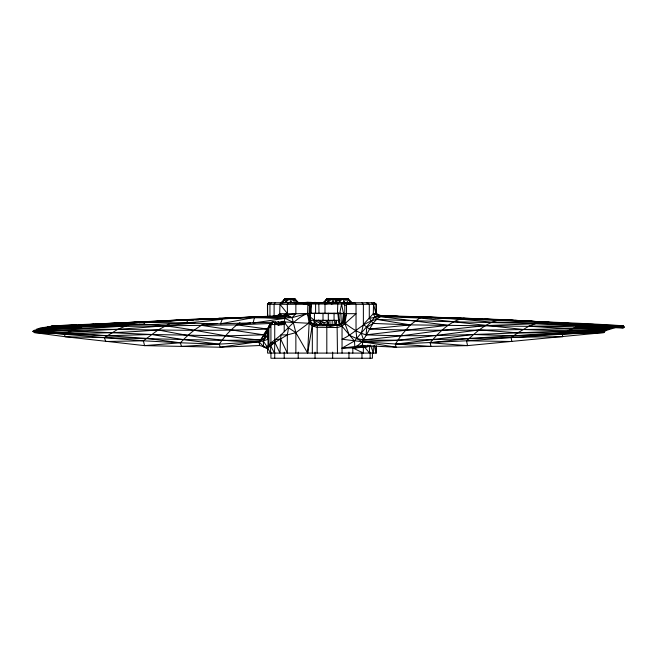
<?xml version="1.0" encoding="UTF-8"?>
<svg xmlns="http://www.w3.org/2000/svg" width="657" height="657" viewBox="0 0 657 657"><rect width="100%" height="100%" fill="white"/><g stroke="black" fill="none" stroke-linecap="round" stroke-linejoin="round"><path stroke-width="0.99" d="M332.163 324.615L332.196 320.657M343.554 314.728L343.57 312.757M267.588 330.446L268.023 339.234L263.243 340.983L220.21 347.225L144.556 345.623L65.306 336.745L34.345 332.573L32.85 331.325L39.65 328.303L54.096 325.773L282.814 315.639L292.069 317.627L307.542 313.463L356.028 313.701L342.042 326.192L337.476 327.514L317.134 327.317L312.33 325.995L309.143 323.285L283.996 321.922L220.506 323.794L145.181 322.209L56.288 328.065C111.559 323.786 167.28 326.726 222.255 319.245C245.48 316.206 268.844 318.891 292.069 317.627L295.864 313.75L307.542 313.463L310.244 322.004C318.867 329.576 331.859 322.71 342.042 326.192L354.476 340.983L354.837 346.814L355.667 347.947L366.984 346.921L369.333 345.352L369.571 353.088L364.011 346.502M363.387 346.682L363.329 353.088L352.817 347.906L342.042 348.144L354.476 340.983L374.892 317.117L379.401 315.319L382.875 315.639C462.98 320.271 543.282 320.517 623.378 325.773L624.15 326.997L622.417 328.065L612.414 327.531M615.806 327.457L606.559 330.348L604.678 331.325L604.021 332.573L467.554 345.623L431.066 346.411L362.336 341.739L342.042 339.234C354.534 333.822 363.001 321.864 376.904 319.409C459.029 322.62 541.228 323.006 623.378 325.773L615.806 327.457L410.329 324.878L376.904 319.409L374.892 317.117L373.324 313.701L373.529 304.306L371.443 302.762M278.092 316.263L279.693 313.701L279.972 304.306L280.974 302.762M560.988 322.899L502.112 319.598L463.44 318.16C449.618 321.355 438.991 332.294 430.097 342.79L431.066 346.411L396.163 347.225L362.336 341.739L356.784 338.527L349.327 335.366L344.941 323.556L346.526 313.463L346.526 304.306L345.837 302.762L344.104 304.019L309.529 304.019L307.977 302.762L307.542 313.463C293.81 318.801 286.518 331.621 274.856 339.809L274.503 353.088L270.668 345.771L274.905 342.396L287.323 334.898L295.864 332.656L310.244 322.004L309.529 304.019L310.022 302.762L311.196 304.019L311.196 313.52M272.77 316.313L287.487 315.319L292.069 317.627L295.864 332.656L307.624 353.088L309.143 323.285L307.542 313.463M267.916 328.229L267.547 335.366L263.243 340.983L263.646 346.814L265.954 347.947L267.588 347.906L270.668 345.771L270.553 353.088L267.588 347.906L259.63 345.525L220.21 347.225L219.266 344.178C224.768 335.916 231.781 328.319 239.977 322.661M309.143 323.285L317.249 325.338L317.134 353.088M334.199 324.615L334.446 320.657M338.651 298.771L340.728 298.754L338.651 298.771L337.509 300.233M285.302 298.771L287.38 298.754L285.302 298.771L284.161 300.233M327.334 298.771L329.403 298.754L327.334 298.771L326.184 300.233M335.628 324.615L336.014 320.657M282.477 321.322L282.264 323.285L278.946 325.001M336.483 320.657L336.055 324.615L327.769 324.615L327.334 320.657M342.773 302.762L341.574 304.019L343.463 313.463L342.453 322.004L341.558 324.016L342.042 326.192L342.042 353.088M311.196 304.019L309.825 313.463L310.917 322.004L312.551 324.016L307.624 353.088M337.813 302.762L331.415 302.737L331.218 304.019L337.813 302.762L337.443 313.52M287.323 334.898L280.999 334.898L280.588 338.913L287.323 353.088L287.323 334.898L288.554 327.835L283.996 321.922L285.023 318.308L284.612 316.009L238.499 317.635M339.718 313.52L341.574 304.019M316.633 325.067L313.085 324.016L310.244 322.004L309.094 313.463L309.529 304.019M278.297 324.985L275.143 323.425L275.653 321.758M346.526 313.463L343.718 322.004L341.558 324.016L326.808 327.317L326.808 353.088M313.512 323.26L318.045 324.878L320.255 323.425L321.01 321.363L318.473 320.09M204.573 323.531C195.507 328.434 187.442 335.308 180.388 342.79L181.472 346.411L259.072 341.739L264.04 338.527L265.51 333.469L269.945 324.492L263.243 340.983L267.489 347.348M269.206 326.307L269.945 324.492M287.38 298.754L285.623 298.771L280.909 303.132L285.82 302.401L287.61 298.771L290.197 298.771L290.369 302.811L298.853 303.066L294.985 298.771L292.381 298.754L294.459 298.771L297.9 303.025L292.71 298.771L284.777 298.771L280.909 303.132L281.869 303.164M340.728 298.754L338.971 298.771L334.257 303.132L339.168 302.401L340.95 298.771L343.545 298.771L343.718 302.811L352.201 303.066L348.333 298.771L338.125 298.771L334.257 303.132L335.21 303.164M367.904 345.114L366.984 346.921L363.395 345.771L354.739 347.52M186.235 323.425L188.107 319.795L222.255 319.245L220.506 323.794L254.505 317.38L253.076 323.047L285.023 318.308L292.997 322.291M272.294 322.201L265.51 333.469L259.072 341.739L259.63 345.525M268.902 346.953L268.902 327.514L270.134 325.338L272.244 324.016L271.982 322.004M342.042 348.144L362.721 345.525L396.163 347.225L395.317 344.178L466.511 340.794L511.162 337.624L517.782 332.844L528.885 326.2L580.788 325.634L621.588 326.217L463.44 318.16L382.875 315.639C367.715 321.257 368.462 342.806 352.817 347.906L352.817 353.088M285.82 302.401C287.709 299.107 296.578 295.453 290.369 302.811L285.82 302.401L285.623 298.771L282.354 303.082M268.836 327.219L267.342 329.034C190.382 332.327 113.365 327.983 36.39 329.305L151.537 334.487L183.229 339.62L219.266 344.178L180.388 342.79L146.437 338.38L66.3 332.918L32.85 331.325L64.222 334.232L65.306 336.745L221.639 340.4L260.607 339.965L272.458 322.053M273.066 322.086L267.342 329.034L263.531 334.832L225.638 335.891L151.537 334.487L107.05 335.768L34.345 332.573M283.808 300.233L284.777 298.771L294.459 298.771M325.831 300.233L326.808 298.771L336.491 298.771L337.632 300.192M337.156 300.233L338.125 298.771L347.808 298.771L351.249 303.025C347.257 298.13 342.979 296.783 339.168 302.401L338.971 298.771L335.702 303.082M275.184 302.762L274.109 304.306L274.109 316.313M279.948 324.895L283.389 324.016L281.097 324.016L282.65 322.004L284.851 322.004L283.389 324.016L281.582 324.895M324.928 302.368L327.646 298.771L332.228 298.771L332.401 302.811L334.733 298.771L336.959 300.594M281.541 321.388L279.652 323.794L275.143 323.425L273.567 322.209L278.289 324.887M596.893 324.887C584.574 322.258 572.477 327.736 562.326 334.232L562.753 336.745C496.339 336.762 429.974 341.172 363.559 339.965L361.317 333.469L363.378 324.492L373.324 313.701L375.935 313.463L379.401 315.319L382.423 315.738M271.185 342.749L265.954 347.947L270.668 345.771L267.506 346.921L274.905 342.396L279.972 353.088L280.588 338.913L274.856 339.809L271.185 342.749L274.905 342.396M323.581 302.401L326.808 298.771L337.008 298.771L338.306 300.2M271.119 323.236L272.285 321.987M288.784 302.762L287.323 304.306L287.487 315.319L284.612 316.009L186.563 319.614M271.44 302.762L269.945 304.306L269.945 316.419M323.605 302.507L327.646 298.771L327.843 302.401L329.666 302.565M343.463 313.463L343.718 322.004C350.082 327.506 357.794 332.631 366.105 334.832C446.284 338.141 526.397 330.931 606.559 330.348L469.123 338.38L430.097 342.79L467.554 345.623L466.511 340.794C476.777 331.744 487.929 320.994 502.112 319.598L537.763 321.577M276.203 316.584L279.693 313.701L295.864 313.75L295.864 304.306L297.342 302.762L307.542 304.306L309.094 305.571M83.39 326.094L74.57 328.993L64.222 334.232L104.389 337.624L105.695 341.492L143.398 340.794L158.14 329.945L170.147 323.482M337.476 353.088L337.098 325.338L340.416 324.016L342.453 322.004L343.718 322.004L344.785 313.463L344.785 305.571L346.526 304.306L354.706 302.762L356.028 304.306L356.028 330.586L356.784 338.527L363.559 339.965L400.811 335.891L442.005 330.307L485.63 325.593L534.683 323.778L618.968 326.858L576.255 327.022L612.439 328.303C531.447 328.935 450.39 331.892 369.415 329.034L363.378 324.492L363.378 304.306L361.941 302.762M587.81 324.18L539.799 322.07L492.027 322.209L459.333 319.006L423.346 316.888L419.872 318.004L410.329 324.878L373.143 323.425L366.77 327.219L366.105 334.832L448 325.297L380.263 316.559L373.324 313.701M281.097 324.016L284.851 322.004M268.729 325.905L270.134 325.338M513.248 320.263L502.695 319.951M130.012 324.123L117.537 329.469L104.389 337.624L143.398 340.794L180.388 342.79L144.556 345.623L143.398 340.794M539.799 322.07L528.885 326.2L571.664 328.993L609.244 329.305L567.525 331.062L523.038 329.469L419.872 318.004L380.263 316.559L369.291 318.317L369.291 304.306L367.263 302.762M280.728 316.263L287.323 313.463L279.972 304.306M336.203 325.338L340.416 324.016L344.941 323.556M280.564 316.329L282.067 315.869M280.054 316.387L282.814 315.639M363.395 345.771L355.667 347.947L352.817 347.906M87.997 324.977L93.549 324.18L184.543 319.704M325.001 313.52L325.001 304.019L333.666 302.762M295.864 313.75L282.551 315.664L279.693 313.701M250.752 322.916L236.651 324.878L67.72 327.161M317.249 325.338L312.33 325.995L312.33 353.088M217.253 323.614L201.116 325.297L263.531 334.832L265.51 333.469L267.629 330.586L267.547 335.366L264.04 338.527L260.607 339.965C219.734 337.353 180.158 324.558 139.103 324.205M369.415 329.034L410.329 324.878L400.811 335.891L395.317 344.178L473.525 334.487L513.675 335.768L604.021 332.573M282.535 323.515L279.652 323.794L278.026 321.519M283.224 323.195L285.146 323.014M194.874 322.948C141.427 327.974 87.775 332.705 34.033 330.348C75.284 334.914 116.856 333.05 158.14 329.945C191.45 336.425 225.006 342.281 259.072 341.739L263.646 346.814L268.023 348.144M298.212 302.639L334.947 302.68M76.598 325.001L54.096 325.773L56.839 327.679L141.715 321.725L144.548 322.037L179.336 320.378M114.359 324.098L96.251 325.338L94.978 326.242L56.839 327.679M117.381 323.893L124.428 323.408M129.454 323.063L184.535 319.598L254.505 317.38L251.664 316.888M262.726 316.986L265.74 316.789M226.337 318.325L232.422 317.98M268.902 327.514L270.659 327.416M312.56 302.548L315.524 302.384M310.318 302.384L300.413 302.762L335.678 302.384M317.503 302.524L322.998 302.524M91.939 324.435L81.723 324.895M96.037 324.221L106.278 323.679M108.331 323.572L118.572 323.039M120.625 322.924L144.195 322.094M179.451 320.411L56.075 326.997L93.549 324.18L96.251 325.338L143.62 324.279L145.181 322.209L188.107 319.795L181.472 320.304M300.413 302.762L308.182 302.384M181.381 320.279L254.029 317.068L285.023 318.308M60.288 325.823L51.106 326.217L60.116 326.061M66.414 325.552L76.623 325.116M271.628 323.425L236.651 324.878L267.342 329.034M298.04 302.729L307.673 302.384M79.661 324.895L91.898 324.501M56.609 326.554L47.427 326.858L56.551 326.899M64.772 327.498L39.65 328.303L74.57 328.993L124.239 326.2L95.175 325.773M67.794 327.4L79.85 327.022L67.696 326.956M329.403 298.754L326.808 298.771M308.872 302.384L297.703 302.705L311.64 302.384M544.242 322.267L546.271 322.209L543.676 321.725M294.147 298.771L287.06 298.771M336.17 298.771L329.083 298.771M347.487 298.771L340.4 298.771M184.592 319.795L179.492 319.926L193.651 319.86M190.711 319.63L199.9 319.384M195.696 319.819L198.759 319.754M209.994 319.507L222.255 319.245L221.705 318.464L218.912 318.16M43.469 327.457L56.609 327.301M336.491 298.771L329.584 298.754L327.843 302.401L332.081 298.754L337.008 298.771L334.413 298.754L335.982 301.317M347.808 298.771L345.73 298.754L348.333 298.771L338.125 298.771M382.875 315.639L377.726 315.664L375.935 313.463L373.529 304.306M323.137 302.384L331.415 302.737M284.777 298.771L294.985 298.771L292.381 298.754M307.542 304.306L267.448 304.306L267.506 316.493M346.526 304.306L376.445 304.306L376.445 313.75L379.401 315.319M309.431 313.208L337.879 313.208M310.153 320.312L339.784 320.312M284.382 324.55L270.922 324.55L270.922 343.948M313.627 324.55L339.792 324.55L338.683 312.757M339.768 324.615L339.086 324.615L337.788 312.757M484.776 319.507L493.99 319.63M502.17 319.745L505.241 319.795M466.511 340.794L511.819 341.492L511.162 337.624L604.678 331.325L564.297 332.918L517.782 332.844L479.232 329.945L397.362 340.4L362.336 341.739L362.721 345.525M398.774 316.337L384.435 316.009L397.756 316.354M405.944 316.493L424.726 317.011M405.952 316.567L422.336 316.994M435.846 317.651L426.836 317.413L431.912 317.66M446.85 317.947L460.869 318.333M481.983 318.965L467.883 318.53L479.158 318.99M484.997 319.064L509.783 320.263M442.604 317.66L426.426 317.109L465.057 318.366M446.653 317.799L461.822 318.325M485.293 319.228L495.518 319.63M502.671 319.91L510.744 320.288M615.724 327.35L623.822 327.679L615.74 327.005M515.761 320.542L523.801 320.936M527.826 321.133L536.868 321.585M540.883 321.782L548.948 322.226M515.86 320.583L522.956 320.969M528.023 321.24L535.118 321.618M541.204 321.938L546.271 322.209L541.269 321.914M540.818 321.749L548.965 322.267M515.244 320.378L525.255 320.969M528.261 321.15L536.26 321.618M619.05 326.677L624.15 326.997L618.097 326.529M553.005 322.488L560.101 322.94M565.168 323.269L570.235 323.589M576.32 323.983L580.377 324.246M565.061 323.17L571.171 323.589M576.263 323.934L580.336 324.205M614.788 327.055L623.822 327.679M331.769 302.384L335.242 302.639M553.342 322.718L556.372 322.94M329.527 302.384L331.563 302.532M553.038 322.571L557.111 322.883M564.24 323.416L566.277 323.572M602.954 325.355L604.974 325.511M339.168 302.401L343.718 302.811L346.058 298.771L348.144 303.008M316.099 320.271L327.81 323.351M366.376 302.762L368.125 303.263M278.371 324.936L273.567 322.209M313.972 320.296L323.917 324.944M313.29 324.008L315.032 324.87M276.301 322.965L279.775 324.829L279.701 323.277M376.445 313.75L375.935 313.463L375.935 304.306L374.005 302.762M324.985 320.378L327.498 321.914M288.554 327.835L295.864 332.656L295.864 353.088M321.01 321.363L326.053 324.878M320.255 323.425L322.661 325.108M274.569 322.037L278.322 324.788M309.932 316.764L314.44 320.312L314.44 313.208M376.445 304.306L374.515 302.762L269 302.762L267.448 304.306L269.156 302.762L267.629 304.306L267.629 316.682L267.448 313.463L267.793 315.36M350.181 301.226L352.201 303.066M313.644 320.772L318.045 324.878M314.317 302.762L315.606 304.019L315.606 313.52M373.143 323.425L369.291 318.317M273.755 321.971L275.143 323.425M292.71 298.771L294.796 303.008M344.104 304.019L344.785 305.571M370.351 345.073L373.529 353.088L373.168 346.001M374.268 345.525L375.935 353.088L375.935 346.017M318.768 302.762L319.006 313.52M339.127 320.657L339.316 322.636M327.999 322.636L328.196 324.615M328.089 320.657L328.451 324.615M324.903 302.762L325.001 304.019M326.701 325.338L326.808 327.317M340.802 312.757L341.336 323.622M329.863 320.657L330.06 324.615M376.445 345.935L376.445 353.088L267.588 353.088L267.588 347.906M372.429 352.119L372.429 358.246L270.922 358.246L270.922 352.119M370.121 352.119L370.121 358.246M361.966 344.974L361.966 347.011M361.966 352.119L361.966 358.246M348.957 352.119L348.957 358.246M334.052 313.208L334.052 320.312M332.656 352.119L332.656 358.246M328.311 313.208L328.311 320.312M323.014 313.208L323.014 320.312M315.032 352.119L315.032 358.246M314.227 320.312L314.227 324.55M298.204 352.119L298.204 358.246M284.21 321.774L284.21 331.695M284.21 352.119L284.21 358.246M274.733 324.55L274.733 340.884M274.733 352.119L274.733 358.246M268.023 328.196L268.023 347.151M334.963 302.425L333.017 302.384L334.98 302.442"/></g></svg>
